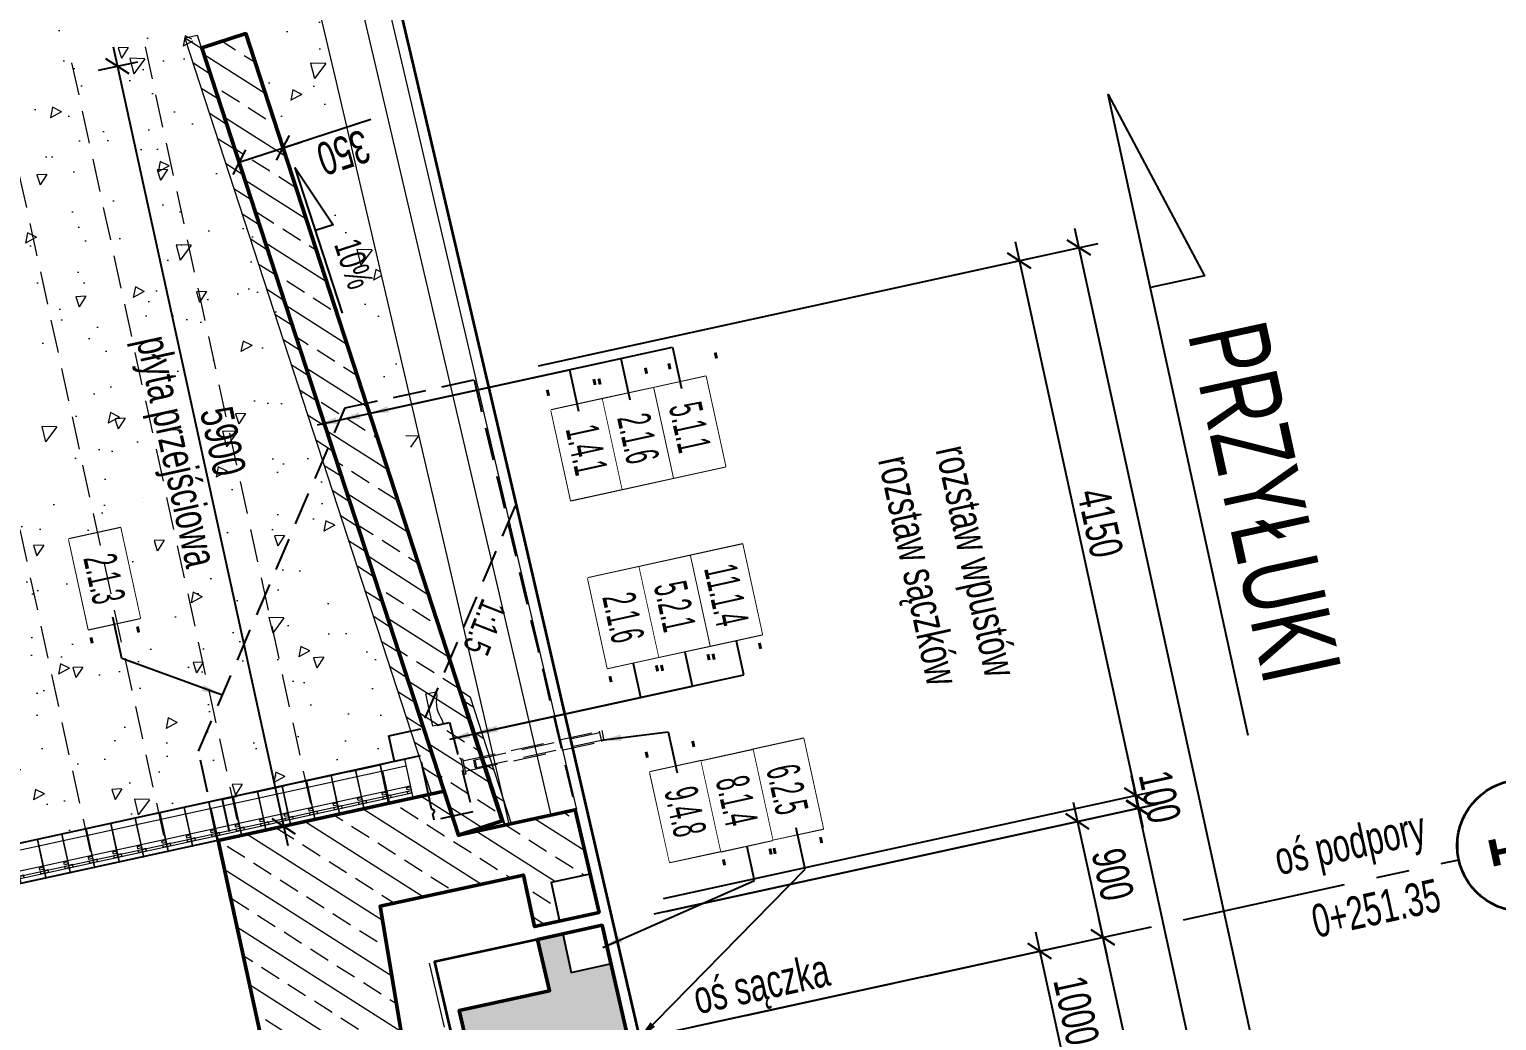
# Model space of a CAD drawing. Header units: metres. Extents: x 8416582 to 8417409, y 5771873 to 5772737.
# Drawn here: x 8416820.13 to 8416831.26, y 5772284.07 to 5772291.59 of the extents above; entities that cross this region are included whole.
import ezdxf
from ezdxf.enums import TextEntityAlignment as Align

# ---------------------------------------------------------------- set-up
doc = ezdxf.new("R2010")
doc.units = ezdxf.units.M
doc.set_wipeout_variables(frame=1)
doc.header["$PDSIZE"] = 0.05
for name, pattern in [('CENTER', [2, 1.25, -0.25, 0.25, -0.25]), ('DASHED', [0.75, 0.5, -0.25]), ('HIDDEN', [0.375, 0.25, -0.125]), ('HIDDEN_Ukryta', [9.525, 6.35, -3.175])]:
    doc.linetypes.add(name, pattern=pattern)
for name, color, linetype in [('00RysOpi-T', 2, 'Continuous'), ('AII_M_konstrukcja beton', 3, 'Continuous'), ('AII_M_opis', 1, 'Continuous'), ('AII_M_opisy do legendy', 2, 'Continuous'), ('AII_M_opisy kierunki', 1, 'Continuous'), ('AII_M_osie główne', 8, 'CENTER'), ('AII_M_wyposażenie', 8, 'Continuous'), ('AII_opis', 1, 'Continuous'), ('WYIzoGru-L', 7, 'Continuous')]:
    doc.layers.add(name, color=color, linetype=linetype)
for name, color, linetype, lineweight in [('AII_M_konstrukcja 0.00', 8, 'Continuous', 0), ('AII_M_konstrukcja 0.09', 6, 'Continuous', 9), ('AII_M_konstrukcja 0.18', 9, 'Continuous', 18), ('AII_M_konstrukcja 0.25', 1, 'Continuous', 25), ('AII_M_konstrukcja 0.35', 2, 'Continuous', 35), ('AII_M_konstrukcja 0.50', 3, 'Continuous', 50), ('AII_M_kreskowanie', 8, 'Continuous', 0), ('AII_M_linie przerywane', 9, 'DASHED', 18), ('AII_M_nawierzchnia', 9, 'Continuous', 18), ('AII_M_niweleta', 2, 'Continuous', 35), ('AII_M_odwodnienie', 8, 'Continuous', 9), ('AII_M_opisy', 1, 'Continuous', 25), ('AII_M_opisy wymiary', 1, 'Continuous', 25), ('AII_M_osie', 9, 'CENTER', 18), ('AII_M_robocza', 42, 'Continuous', 30), ('AII_M_teren projektowany', 4, 'Continuous', 70), ('AII_M_wyposazenie', 1, 'Continuous', 25)]:
    doc.layers.add(name, color=color, linetype=linetype, lineweight=lineweight)
doc.styles.add('AII_norm.', font='CDMSIMPL.shx', dxfattribs={"width": 0.7, "bigfont": 'CDMBIGPL.shx'})
doc.styles.add('CDMSTYLE', font='CDMSIMPL.shx', dxfattribs={"width": 0.7, "bigfont": 'CDMBIGPL.shx'})
doc.dimstyles.new('CDM-ME100MM', dxfattribs={"dimscale": 0.1, "dimtxt": 2.5, "dimasz": 1.5, "dimexe": 1.5, "dimexo": 5, "dimgap": 0.5, "dimtad": 1, "dimdec": 0, "dimlfac": 1000, "dimrnd": 1, "dimzin": 9, "dimtxsty": 'CDMSTYLE', "dimblk": 'OBLIQUE', "dimcen": 2.5, "dimdle": 1.5, "dimclrd": 9, "dimclre": 9, "dimclrt": 1, "dimadec": 1, "dimazin": 2, "dimtfac": 1, "dimtdec": 0, "dimtix": 1, "dimtmove": 2, "dimatfit": 3, "dimfxl": 1, "dimtvp": 1, "dimtolj": 1, "dimtzin": 0, "dimlwd": 25, "dimlwe": 25, "dimarcsym": 0})
doc.dimstyles.new('CDM-ME100MM$7', dxfattribs={"dimscale": 0.1, "dimtxt": 2.5, "dimasz": 1.5, "dimexe": 1.5, "dimexo": 5, "dimgap": 0.5, "dimtad": 1, "dimdec": 0, "dimlfac": 1000, "dimrnd": 1, "dimzin": 9, "dimtxsty": 'CDMSTYLE', "dimblk": 'OBLIQUE', "dimcen": 2.5, "dimdle": 1.5, "dimclrd": 9, "dimclre": 9, "dimclrt": 1, "dimadec": 1, "dimazin": 2, "dimtfac": 1, "dimtdec": 0, "dimtix": 1, "dimtmove": 2, "dimatfit": 3, "dimfxl": 1, "dimtvp": 1, "dimtolj": 1, "dimtzin": 0, "dimlwd": 25, "dimlwe": 25, "dimarcsym": 0})

# ---------------------------------------------------------------- blocks, each defined once
blk = doc.blocks.new('OP_OPTEM_BLOK_WIDOK')
at = {"color": 0, "lineweight": -2}
for p, q in [((-9, 0), (-9, 190)), ((9, 0), (9, 190)), ((47, 0), (47, 190)), ((202, 0), (202, 190))]:
    blk.add_line(p, q, dxfattribs=at)
blk.add_lwpolyline([(-9, 0), (-9, 30), (9, 30), (9, 0), (252, 0), (252, 190), (-44, 190), (-48, 186), (-48, 4), (-44, 0)], close=True, dxfattribs=at)
at = {"color": 0, "linetype": 'HIDDEN_Ukryta', "lineweight": -2, "ltscale": 0.5}
for points in [[(-9, 190), (-9, 160), (9, 160), (9, 190)], [(21, 190), (21, 160), (39, 160), (39, 190)]]:
    blk.add_lwpolyline(points, close=True, dxfattribs=at)
at = {"layer": 'Defpoints', "color": 0, "lineweight": -2}
blk.add_line((-9, 0), (9, 0), dxfattribs=at)
for points in [[(-48, 186), (-48, 190), (-44, 190)], [(-48, 4), (-48, 0), (-44, 0)]]:
    blk.add_lwpolyline(points, dxfattribs=at)
blk = doc.blocks.new('OpiNum01')
at = {"layer": 'AII_M_opisy do legendy', "color": 0, "linetype": 'Continuous'}
blk.add_lwpolyline([(-3.5, -2), (3.5, -2), (3.5, 2), (-3.5, 2)], close=True, dxfattribs=at)
at = {"color": 9, "linetype": 'Continuous', "lineweight": 25, "style": 'CDMSTYLE', "width": 0.7, "flags": 1}
for tag, p in [('NAZWAPOL', (-4.1, -6.8)), ('NAZWAANG', (-4.1, -10.48)), ('SPECYF', (-4.1, -14.15)), ('ID', (-4.1, -17.82)), ('BAZA', (-4.1, -21.5)), ('RYSUNEK', (-4.1, -25.17))]:
    blk.add_attdef(tag, p, '', height=2, dxfattribs=at)
at = {"layer": 'AII_M_opisy do legendy', "linetype": 'Continuous', "lineweight": -2, "style": 'CDMSTYLE', "width": 0.5}
blk.add_attdef('NR', text='', height=2.5, dxfattribs=at).set_placement((0, 0), align=Align.MIDDLE)
at = {"color": 0, "linetype": 'Continuous'}
blk.add_wipeout([(-3.5, -2), (3.5, -2), (3.5, 2), (-3.5, 2)], dxfattribs=at).dxf.layer = 'AII_M_opisy do legendy'
blk = doc.blocks.new('OpiTxt01')
at = {"color": 0, "linetype": 'Continuous', "lineweight": 20, "style": 'CDMSTYLE', "width": 0.7}
blk.add_attdef('TEKST_GORNY', (1, 0.89), '', height=2, dxfattribs=at)
at = {"color": 0, "linetype": 'Continuous', "lineweight": -2, "style": 'CDMSTYLE', "width": 0.7}
blk.add_attdef('TEKST_DOLNY', (1.05, -2.73), '', height=2, dxfattribs=at)
blk = doc.blocks.new('_OBLIQUE')
at = {"color": 0, "linetype": 'ByBlock'}
blk.add_line((-0.5, -0.5), (0.5, 0.5), dxfattribs=at)
blk = doc.blocks.new('*U207')
at = {"layer": 'AII_M_opisy kierunki', "color": 0, "lineweight": -2}
blk.add_lwpolyline([(24.887, 0), (0, 0), (7.5, 2.1), (7.5, 2.1), (7.5, 0)], dxfattribs=at)
at = {"layer": 'AII_M_opisy kierunki', "color": 2, "lineweight": -2, "style": 'CDMSTYLE', "width": 0.7}
blk.add_attdef('KIERUNEK', (9.5, 1), '', height=3, dxfattribs=at)
blk = doc.blocks.new('OpiOsie02')
at = {"layer": 'AII_M_osie', "color": 0, "lineweight": 25, "ltscale": 2, "style": 'CDMSTYLE', "width": 0.7}
blk.add_text('oś podpory', height=2.5, rotation=90, dxfattribs=at).set_placement((-1, -2), align=Align.BOTTOM_RIGHT)
at = {"layer": 'AII_M_osie', "color": 0, "lineweight": 25, "style": 'CDMSTYLE', "width": 0.7, "flags": 8}
blk.add_attdef('KILOMETRAŻ', text='', height=2.5, rotation=90, dxfattribs=at).set_placement((1, -2), align=Align.TOP_RIGHT)
at = {"color": 0, "lineweight": 25}
blk.add_wipeout([(5, 5), (4.76, 6.55), (4.05, 7.94), (2.94, 9.05), (1.55, 9.76), (0, 10), (-1.55, 9.76), (-2.94, 9.05), (-4.05, 7.94), (-4.76, 6.55), (-5, 5), (-4.76, 3.45), (-4.05, 2.06), (-2.94, 0.95), (-1.55, 0.24), (0, 0), (1.55, 0.24), (2.94, 0.95), (4.05, 2.06), (4.76, 3.45)], dxfattribs=at).dxf.layer = 'AII_M_osie'
at = {"layer": 'AII_M_osie', "color": 0, "linetype": 'Continuous', "lineweight": 35}
blk.add_circle((0, 5), 5, dxfattribs=at)
at = {"layer": 'AII_M_osie', "color": 0, "linetype": 'Continuous', "lineweight": 50, "style": 'CDMSTYLE', "width": 0.7}
blk.add_attdef('NR', text='', height=5, dxfattribs=at).set_placement((0, 5), align=Align.MIDDLE)
blk = doc.blocks.new('*D155')
at = {"layer": 'AII_M_opisy wymiary', "color": 9, "lineweight": 25, "transparency": 16777216}
for p, q in [((8416827.758, 5772284.742), (8416828.036, 5772283.471)), ((8416825.562, 5772284.108), (8416827.937, 5772284.627)), ((8416825.788, 5772283.134), (8416828.15, 5772283.65))]:
    blk.add_line(p, q, dxfattribs=at)
at = {"layer": 'Defpoints', "color": 0, "lineweight": 25, "transparency": 16777216}
for p in [(8416825.073, 5772284.002), (8416828.004, 5772283.618), (8416825.299, 5772283.027)]:
    blk.add_point(p, dxfattribs=at)
at = {"layer": 'AII_M_opisy wymiary', "color": 9, "lineweight": 25, "transparency": 16777216, "xscale": 0.15, "yscale": 0.15, "zscale": 0.15}
for p, rotation in [((8416827.79, 5772284.595), 102.3200789319986), ((8416828.004, 5772283.618), 282.3200789319986)]:
    blk.add_blockref('_OBLIQUE', p, dxfattribs=dict(at, rotation=rotation))
at = {"layer": 'AII_M_opisy wymiary', "color": 1, "transparency": 16777216, "insert": (8416828.068, 5772284.144), "char_height": 0.25, "attachment_point": 5, "rotation": 282.3201, "style": 'CDMSTYLE'}
blk.add_mtext('\\A1;1000', dxfattribs=at)
blk = doc.blocks.new('*D156')
at = {"layer": 'AII_M_opisy wymiary', "color": 9, "lineweight": 25, "transparency": 16777216}
for p, q in [((8416828.237, 5772284.846), (8416833.849, 5772259.152)), ((8416825.555, 5772284.107), (8416828.416, 5772284.732)), ((8416831.145, 5772258.715), (8416833.963, 5772259.33))]:
    blk.add_line(p, q, dxfattribs=at)
at = {"layer": 'Defpoints', "color": 0, "lineweight": 25, "transparency": 16777216}
for p in [(8416825.067, 5772284), (8416833.817, 5772259.298), (8416830.657, 5772258.608)]:
    blk.add_point(p, dxfattribs=at)
at = {"layer": 'AII_M_opisy wymiary', "color": 9, "lineweight": 25, "transparency": 16777216, "xscale": 0.15, "yscale": 0.15, "zscale": 0.15}
for p, rotation in [((8416828.269, 5772284.7), 102.3200789319986), ((8416833.817, 5772259.298), 282.3200789319986)]:
    blk.add_blockref('_OBLIQUE', p, dxfattribs=dict(at, rotation=rotation))
at = {"layer": 'AII_M_opisy wymiary', "color": 1, "transparency": 16777216, "insert": (8416831.214, 5772272.036), "char_height": 0.25, "attachment_point": 5, "rotation": 282.3201, "style": 'CDMSTYLE'}
blk.add_mtext('\\A1;26000', dxfattribs=at)
blk = doc.blocks.new('*D158')
at = {"layer": 'AII_M_opisy wymiary', "color": 9, "lineweight": 25, "transparency": 16777216}
for p, q in [((8416828.503, 5772285.825), (8416840.046, 5772232.971)), ((8416824.954, 5772284.897), (8416828.682, 5772285.711)), ((8416836.3, 5772232.306), (8416840.161, 5772233.15))]:
    blk.add_line(p, q, dxfattribs=at)
at = {"layer": 'Defpoints', "color": 0, "lineweight": 25, "transparency": 16777216}
for p in [(8416824.466, 5772284.79), (8416840.014, 5772233.118), (8416835.811, 5772232.2)]:
    blk.add_point(p, dxfattribs=at)
at = {"layer": 'AII_M_opisy wymiary', "color": 9, "lineweight": 25, "transparency": 16777216, "xscale": 0.15, "yscale": 0.15, "zscale": 0.15}
for p, rotation in [((8416828.535, 5772285.679), 102.3200789319986), ((8416840.014, 5772233.118), 282.3200789319986)]:
    blk.add_blockref('_OBLIQUE', p, dxfattribs=dict(at, rotation=rotation))
at = {"layer": 'AII_M_opisy wymiary', "color": 1, "transparency": 16777216, "insert": (8416834.446, 5772259.436), "char_height": 0.25, "attachment_point": 5, "rotation": 282.3201, "style": 'CDMSTYLE'}
blk.add_mtext('\\A1;Lc=53800', dxfattribs=at)
blk = doc.blocks.new('*D159')
at = {"layer": 'AII_M_opisy wymiary', "color": 9, "lineweight": 25, "transparency": 16777216}
for p, q in [((8416828.045, 5772285.725), (8416828.301, 5772284.553)), ((8416824.954, 5772284.897), (8416828.224, 5772285.611)), ((8416825.157, 5772284.02), (8416828.416, 5772284.732))]:
    blk.add_line(p, q, dxfattribs=at)
at = {"layer": 'Defpoints', "color": 0, "lineweight": 25, "transparency": 16777216}
for p in [(8416824.466, 5772284.79), (8416828.269, 5772284.7), (8416824.669, 5772283.913)]:
    blk.add_point(p, dxfattribs=at)
at = {"layer": 'AII_M_opisy wymiary', "color": 9, "lineweight": 25, "transparency": 16777216, "xscale": 0.15, "yscale": 0.15, "zscale": 0.15}
for p, rotation in [((8416828.077, 5772285.579), 102.3200789319986), ((8416828.269, 5772284.7), 282.3200789319986)]:
    blk.add_blockref('_OBLIQUE', p, dxfattribs=dict(at, rotation=rotation))
at = {"layer": 'AII_M_opisy wymiary', "color": 1, "transparency": 16777216, "insert": (8416828.344, 5772285.177), "char_height": 0.25, "attachment_point": 5, "rotation": 282.3201, "style": 'CDMSTYLE'}
blk.add_mtext('\\A1;900', dxfattribs=at)
blk = doc.blocks.new('*D163')
at = {"layer": 'AII_M_opisy wymiary', "color": 9, "lineweight": 25, "transparency": 16777216}
for p, q in [((8416841.413, 5772228.92), (8416828.056, 5772290.078)), ((8416823.988, 5772289.036), (8416828.234, 5772289.963)), ((8416837.121, 5772228.136), (8416841.528, 5772229.098))]:
    blk.add_line(p, q, dxfattribs=at)
at = {"layer": 'Defpoints', "color": 0, "lineweight": 25, "transparency": 16777216}
for p in [(8416828.088, 5772289.931), (8416823.5, 5772288.929), (8416836.633, 5772228.029)]:
    blk.add_point(p, dxfattribs=at)
at = {"layer": 'AII_M_opisy wymiary', "color": 9, "lineweight": 25, "transparency": 16777216, "xscale": 0.15, "yscale": 0.15, "zscale": 0.15}
for p, rotation in [((8416828.088, 5772289.931), 102.3200789319986), ((8416841.381, 5772229.066), 282.3200789319986)]:
    blk.add_blockref('_OBLIQUE', p, dxfattribs=dict(at, rotation=rotation))
at = {"layer": 'AII_M_opisy wymiary', "color": 1, "transparency": 16777216, "insert": (8416834.905, 5772259.536), "char_height": 0.25, "attachment_point": 5, "rotation": 282.3201, "style": 'CDMSTYLE'}
blk.add_mtext('\\A1;62300', dxfattribs=at)
blk = doc.blocks.new('*D164')
at = {"layer": 'AII_M_opisy wymiary', "color": 9, "lineweight": 25, "transparency": 16777216}
for p, q in [((8416827.603, 5772289.979), (8416828.553, 5772285.631)), ((8416824.299, 5772289.104), (8416827.782, 5772289.864)), ((8416824.937, 5772284.995), (8416828.667, 5772285.81))]:
    blk.add_line(p, q, dxfattribs=at)
at = {"layer": 'Defpoints', "color": 0, "lineweight": 25, "transparency": 16777216}
for p in [(8416823.81, 5772288.997), (8416828.521, 5772285.778), (8416824.448, 5772284.889)]:
    blk.add_point(p, dxfattribs=at)
at = {"layer": 'AII_M_opisy wymiary', "color": 9, "lineweight": 25, "transparency": 16777216, "xscale": 0.15, "yscale": 0.15, "zscale": 0.15}
for p, rotation in [((8416827.635, 5772289.832), 102.3200789319986), ((8416828.521, 5772285.778), 282.3200789319986)]:
    blk.add_blockref('_OBLIQUE', p, dxfattribs=dict(at, rotation=rotation))
at = {"layer": 'AII_M_opisy wymiary', "color": 1, "transparency": 16777216, "insert": (8416828.249, 5772287.843), "char_height": 0.25, "attachment_point": 5, "rotation": 282.3201, "style": 'CDMSTYLE'}
blk.add_mtext('\\A1;4150', dxfattribs=at)
blk = doc.blocks.new('*D165')
at = {"layer": 'AII_M_opisy wymiary', "color": 9, "lineweight": 25, "transparency": 16777216}
for p, q in [((8416828.519, 5772285.778), (8416828.487, 5772285.924)), ((8416824.866, 5772284.878), (8416828.687, 5772285.712)), ((8416824.937, 5772284.995), (8416828.666, 5772285.81)), ((8416828.541, 5772285.68), (8416828.519, 5772285.778)), ((8416828.541, 5772285.68), (8416828.573, 5772285.533))]:
    blk.add_line(p, q, dxfattribs=at)
at = {"layer": 'Defpoints', "color": 0, "lineweight": 25, "transparency": 16777216}
for p in [(8416828.519, 5772285.778), (8416824.448, 5772284.889), (8416824.378, 5772284.771)]:
    blk.add_point(p, dxfattribs=at)
at = {"layer": 'AII_M_opisy wymiary', "color": 9, "lineweight": 25, "transparency": 16777216, "xscale": 0.15, "yscale": 0.15, "zscale": 0.15}
for p, rotation in [((8416828.519, 5772285.778), 282.3200789319986), ((8416828.541, 5772285.68), 102.3200789319986)]:
    blk.add_blockref('_OBLIQUE', p, dxfattribs=dict(at, rotation=rotation))
at = {"layer": 'AII_M_opisy wymiary', "color": 1, "transparency": 16777216, "insert": (8416828.701, 5772285.766), "char_height": 0.25, "attachment_point": 5, "rotation": 282.3201, "style": 'CDMSTYLE'}
blk.add_mtext('\\A1;100', dxfattribs=at)
blk = doc.blocks.new('Korytko_04_PP')
at = {"color": 0, "linetype": 'ByBlock', "lineweight": -2}
blk.add_lwpolyline([(-0.125, 0), (-0.125, 0.08), (-0.095, 0.08, 0.210526), (0.095, 0.08), (0.125, 0.08), (0.125, 0)], format="xyb", close=True, dxfattribs=at)
blk = doc.blocks.new('*D181')
at = {"layer": 'AII_M_opisy wymiary', "color": 9, "lineweight": 25, "transparency": 16777216}
for p, q in [((8416820.764, 5772291.454), (8416822.087, 5772285.396)), ((8416820.947, 5772291.34), (8416820.649, 5772291.275)), ((8416822.784, 5772285.702), (8416821.908, 5772285.511))]:
    blk.add_line(p, q, dxfattribs=at)
at = {"layer": 'Defpoints', "color": 0, "lineweight": 25, "transparency": 16777216}
for p in [(8416821.436, 5772291.447), (8416823.273, 5772285.809), (8416822.055, 5772285.543)]:
    blk.add_point(p, dxfattribs=at)
at = {"layer": 'AII_M_opisy wymiary', "color": 9, "lineweight": 25, "transparency": 16777216, "xscale": 0.15, "yscale": 0.15, "zscale": 0.15}
for p, rotation in [((8416820.796, 5772291.307), 102.3200789319986), ((8416822.055, 5772285.543), 282.3200789319986)]:
    blk.add_blockref('_OBLIQUE', p, dxfattribs=dict(at, rotation=rotation))
at = {"layer": 'AII_M_opisy wymiary', "color": 1, "transparency": 16777216, "char_height": 0.25, "attachment_point": 5, "rotation": 282.3201, "style": 'CDMSTYLE'}
for s, insert in [('\\A1;płyta przejściowa', (8416821.214, 5772288.379)), ('\\A1;5900', (8416821.596, 5772288.462))]:
    blk.add_mtext(s, dxfattribs=dict(at, insert=insert))
blk = doc.blocks.new('*D182')
at = {"layer": 'AII_M_opisy wymiary', "color": 9, "lineweight": 25, "transparency": 16777216}
for p, q in [((8416821.924, 5772291.08), (8416822.098, 5772290.546)), ((8416821.591, 5772290.972), (8416821.765, 5772290.438)), ((8416822.051, 5772290.689), (8416822.717, 5772290.906)), ((8416821.718, 5772290.58), (8416822.194, 5772290.735))]:
    blk.add_line(p, q, dxfattribs=at)
at = {"layer": 'Defpoints', "color": 0, "lineweight": 25, "transparency": 16777216}
for p in [(8416821.769, 5772291.555), (8416821.436, 5772291.447), (8416821.718, 5772290.58)]:
    blk.add_point(p, dxfattribs=at)
at = {"layer": 'AII_M_opisy wymiary', "color": 9, "lineweight": 25, "transparency": 16777216, "xscale": 0.15, "yscale": 0.15, "zscale": 0.15}
for p, rotation in [((8416822.051, 5772290.689), 18.0440151935526), ((8416821.718, 5772290.58), 198.0440151935526)]:
    blk.add_blockref('_OBLIQUE', p, dxfattribs=dict(at, rotation=rotation))
at = {"layer": 'AII_M_opisy wymiary', "color": 1, "transparency": 16777216, "insert": (8416822.509, 5772290.654), "char_height": 0.25, "attachment_point": 5, "rotation": 198.044, "style": 'CDMSTYLE'}
blk.add_mtext('\\A1;350', dxfattribs=at)
blk = doc.blocks.new('Balustrada stalowa')
at = {"color": 0, "linetype": 'ByBlock', "lineweight": -2}
for p, q in [((-0.043, 0.02), (-0.043, 1.1)), ((0.037, 1.1), (-0.043, 1.1)), ((0.037, 1.08), (-0.043, 1.08)), ((-0.033, 0.1), (-0.033, 1.08)), ((0.027, 0.1), (0.027, 1.08)), ((0.037, 0.02), (0.037, 1.1)), ((0.037, 0.02), (0.037, 1.1)), ((-0.06, 0.01), (-0.07, 0)), ((-0.033, 0.11), (0.027, 0.11)), ((-0.033, 0.1), (0.027, 0.1)), ((0.07, 0), (0.06, 0.01))]:
    blk.add_line(p, q, dxfattribs=at)
blk.add_lwpolyline([(-0.06, 0.02), (0.06, 0.02), (0.06, 0.01), (-0.06, 0.01)], close=True, dxfattribs=at)

msp = doc.modelspace()

# ---------------------------------------------------------------- hatches: boundary and pattern name
at = {"layer": 'AII_M_kreskowanie'}
h = msp.add_hatch(dxfattribs=at)
h.set_pattern_fill('AR-CONC', color=256, scale=0.005, angle=-95.00296)
h.set_pattern_definition([(237.3171, (8416669.1174, 5772239.3925), (-0.9136553, -0.0369696), [0.09525, -1.04775]), (182.3171, (8416669.1174, 5772239.3925), (0.296448, -0.9250616), [0.0762, -0.838203]), (287.76856, (8416669.04125, 5772239.3894), (-0.6172074, -0.962031), [0.08095, -0.890451]), (233.5013, (8416669.1497, 5772239.1406), (-1.37113, 0.0358754), [0.142875, -1.571625]), (283.9527, (8416669.0355, 5772239.1436), (-1.019792, -1.378236), [0.121425, -1.335678]), (178.5013, (8416669.1497, 5772239.1406), (-1.019792, -1.378236), [0.1143, -1.257299]), (208.3171, (8416669.0157, 5772239.1874), (-0.8170215, 0.4106133), [0.09525, -1.04775]), (153.3171, (8416669.0157, 5772239.1874), (-0.189202, -0.952796), [0.0762, -0.8382]), (258.76856, (8416668.9476, 5772239.2216), (-1.0062235, -0.5421827), [0.08095, -0.8904497]), (224.81711, (8416669.1174, 5772239.3925), (0.03852777, -0.42129914), [0, -0.82804, 0, -0.8509, 0, -0.841375]), (194.8171, (8416669.1174, 5772239.3925), (-0.2675821, -0.5393748), [0, -0.48514, 0, -0.80899, 0, -0.320675]), (154.81711, (8416669.3983, 5772239.42858), (-0.6760801, -0.0579342), [0, -0.3175, 0, -0.9906, 0, -1.31445]), (144.8171, (8416669.52426, 5772239.44475), (-0.7184227, -0.2204265), [0, -0.41275, 0, -0.65786, 0, -0.93345])])
h.paths.add_polyline_path([(8416817.2024, 5772285.1317), (8416817.2898, 5772284.8094), (8416817.6614, 5772284.8905), (8416817.847, 5772284.9311), (8416819.8888, 5772285.377), (8416820.0745, 5772285.4176), (8416820.2601, 5772285.4581), (8416823.091, 5772286.0764), (8416822.3495, 5772288.3194), (8416821.3547, 5772291.531), (8416821.7688, 5772291.5553), (8416823.2184, 5772287.9129), (8416822.443, 5772291.2299), (8416821.5852, 5772294.8662), (8416821.0213, 5772297.235), (8416816.389, 5772290.0141)])
h = msp.add_hatch(dxfattribs=at)
h.set_pattern_fill('ANSI31', color=256, scale=0.04, angle=22.39109)
h.set_pattern_definition([(327.32008, (8416667.95499, 5772246.55769), (0.06857306, 0.10689591), [])])
h.paths.add_polyline_path([(8416821.3058, 5772291.5203), (8416823.1749, 5772285.7876), (8416823.2726, 5772285.809), (8416821.4035, 5772291.5417)])
h = msp.add_hatch(dxfattribs=at)
h.set_pattern_fill('ANSI33', color=256, scale=0.05, angle=0.17073)
h.set_pattern_definition([(327.49081, (8416728.78794, 5772039.46607), (0.17063556, 0.26774942), []), (327.49081, (8416728.8365, 5772039.24688), (0.17063556, 0.26774942), [0.15875, -0.079375])])
h.paths.add_polyline_path([(8416821.436, 5772291.4469), (8416823.3816, 5772285.4745), (8416823.7144, 5772285.5829), (8416821.7688, 5772291.5553)])
at = {"layer": 'AII_M_kreskowanie', "linetype": 'Continuous', "lineweight": 0}
h = msp.add_hatch(dxfattribs=at)
h.set_pattern_fill('ANSI31', color=256, scale=0.05, angle=67.63188)
h.set_pattern_definition([(327.32008, (8416039.57295, 5772186.16555), (0.08571633, 0.133619884), [])])
h.paths.add_polyline_path([(8416823.4731, 5772286.5205), (8416823.3933, 5772286.5716), (8416823.4142, 5772286.5076), (8416823.424, 5772286.5097), (8416823.7335, 5772285.5589), (8416823.7826, 5772285.5696)])
at = {"layer": 'AII_M_kreskowanie'}
h = msp.add_hatch(dxfattribs=at)
h.set_pattern_fill('ANSI33', color=256, scale=0.05, angle=0.17073)
h.set_pattern_definition([(327.49081, (8416672.13653, 5772223.47514), (0.17063556, 0.2677494), []), (327.49081, (8416672.18508, 5772223.25595), (0.17063556, 0.2677494), [0.15875, -0.079375])])
h.paths.add_polyline_path([(8416822.1235, 5772282.8455), (8416821.5581, 5772285.4345), (8416823.2726, 5772285.809), (8416823.3816, 5772285.4745), (8416824.2676, 5772285.668), (8416824.3805, 5772285.1809), (8416824.0849, 5772285.1163), (8416824.1489, 5772284.8232), (8416823.9597, 5772284.7819), (8416823.8743, 5772285.1727), (8416822.7879, 5772284.9354), (8416823.1005, 5772283.0589)])

# ---------------------------------------------------------------- linework, layer by layer
at = {"layer": 'AII_M_konstrukcja 0.18', "ltscale": 0.5}
msp.add_lwpolyline([(8416821.3058, 5772291.5203), (8416821.3058, 5772291.5203), (8416823.1749, 5772285.7876), (8416823.2726, 5772285.809), (8416821.4035, 5772291.5417), (8416821.3058, 5772291.5203)], dxfattribs=at)
at = {"layer": 'AII_M_konstrukcja 0.25'}
for p, q in [((8416823.091, 5772286.0764), (8416815.2414, 5772284.3619)), ((8416823.2712, 5772285.8086), (8416815.3054, 5772284.0688))]:
    msp.add_line(p, q, dxfattribs=at)
at = {"layer": 'AII_M_konstrukcja 0.50'}
for points in [[(8416821.436, 5772291.4469), (8416823.3816, 5772285.4745), (8416823.7144, 5772285.5829), (8416821.7688, 5772291.5553), (8416821.436, 5772291.4469)], [(8416827.1249, 5772273.1325), (8416826.3038, 5772276.7773), (8416825.4754, 5772280.4205), (8416824.6397, 5772284.0619), (8416824.4708, 5772284.7911), (8416823.9823, 5772284.6844), (8416824.0725, 5772284.2948), (8416823.388, 5772284.1453), (8416823.6144, 5772283.1711), (8416824.5509, 5772283.3757), (8416825.2409, 5772280.3693), (8416826.0693, 5772276.7261), (8416826.8904, 5772273.0813)]]:
    msp.add_lwpolyline(points, dxfattribs=at)
at = {"layer": 'AII_M_konstrukcja 0.50', "color": 9, "linetype": 'HIDDEN', "lineweight": -3}
for points in [[(8416821.5581, 5772285.4345), (8416821.4101, 5772286.1121), (8416822.5226, 5772288.7159), (8416823.4996, 5772288.9293)], [(8416823.091, 5772286.0764), (8416822.8956, 5772286.0337), (8416822.8529, 5772286.2291), (8416823.3141, 5772286.3298), (8416823.4908, 5772285.652), (8416823.1977, 5772285.5879), (8416823.187, 5772285.6367), (8416823.2023, 5772285.6605), (8416823.1785, 5772285.6758), (8416823.155, 5772285.7833), (8416823.091, 5772286.0764)]]:
    msp.add_lwpolyline(points, dxfattribs=at)
msp.add_lwpolyline([(8416821.5903, 5772285.7466), (8416821.6543, 5772285.4535), (8416822.8581, 5772285.7164), (8416822.7941, 5772286.0095)], close=True, dxfattribs=at)
at = {"layer": 'AII_M_konstrukcja 0.50'}
msp.add_lwpolyline([(8416822.1235, 5772282.8455), (8416821.5581, 5772285.4345), (8416823.2726, 5772285.809), (8416823.3816, 5772285.4745), (8416824.2676, 5772285.668), (8416824.2676, 5772285.668), (8416824.4482, 5772284.8886), (8416823.9597, 5772284.7819), (8416823.8743, 5772285.1727), (8416822.7879, 5772284.9354), (8416823.1005, 5772283.0589)], close=True, dxfattribs=at)
at = {"layer": 'AII_M_konstrukcja beton', "color": 9, "lineweight": 18}
msp.add_lwpolyline([(8416823.4731, 5772286.5205), (8416823.3933, 5772286.5716), (8416823.4142, 5772286.5076), (8416823.424, 5772286.5097), (8416823.7335, 5772285.5589), (8416823.7826, 5772285.5696)], close=True, dxfattribs=at)
at = {"layer": 'AII_M_odwodnienie', "color": 140, "linetype": 'CENTER', "ltscale": 0.4}
msp.add_lwpolyline([(8416826.5738, 5772284.3293), (8416824.5371, 5772283.8845)], dxfattribs=at)
at = {"layer": 'AII_M_opisy wymiary', "color": 9}
for points in [[(8416826.8536, 5772288.8841, 0, 0, 0), (8416827.7013, 5772285.0028, 0.125, 0, 0), (8416827.7903, 5772284.595, 0, 0, 0)], [(8416826.3644, 5772288.7773, 0, 0, 0), (8416827.4255, 5772283.919, 0.125, 0, 0), (8416827.5145, 5772283.5112, 0, 0, 0)]]:
    msp.add_lwpolyline(points, format="xyseb", dxfattribs=at)
at = {"layer": 'AII_M_osie główne', "elevation": 0}
msp.add_lwpolyline([(8416823.0202, 5772283.5532), (8416830.9685, 5772285.2891)], dxfattribs=at)
at = {"layer": 'AII_M_robocza', "color": 9, "lineweight": 25}
msp.add_lwpolyline([(8416822.5018, 5772289.4342), (8416822.1427, 5772290.5373), (8416822.4306, 5772290.1051), (8416822.4306, 5772290.1051), (8416822.2975, 5772290.0618)], dxfattribs=at)
at = {"layer": 'AII_M_teren projektowany', "linetype": 'HIDDEN', "lineweight": 25}
msp.add_line((8416823.8122, 5772287.974), (8416823.0918, 5772286.2813), dxfattribs=at)
at = {"layer": 'AII_M_wyposażenie', "lineweight": 25}
for points in [[(8416824.378, 5772285.1803), (8416824.0849, 5772285.1163), (8416824.1489, 5772284.8232), (8416824.4482, 5772284.8886), (8416824.378, 5772285.1803)], [(8416824.4659, 5772284.7901), (8416824.1728, 5772284.7261), (8416824.2368, 5772284.433), (8416824.5336, 5772284.4978), (8416824.4659, 5772284.7901)]]:
    msp.add_lwpolyline(points, dxfattribs=at)
at = {"layer": 'WYIzoGru-L', "color": 8, "linetype": 'HIDDEN', "lineweight": 25, "ltscale": 0.4, "const_width": 0.01, "flags": 128}
msp.add_lwpolyline([(8416823.4191, 5772286.5087), (8416823.7302, 5772285.553), (8416824.2628, 5772285.6688)], dxfattribs=at)

# ---------------------------------------------------------------- block references
at = {"layer": '00RysOpi-T', "color": 1, "linetype": 'Continuous', "lineweight": 0, "xscale": 0.09999999999999998, "yscale": 0.09999999999999998, "zscale": 0.09999999999999998, "rotation": 282.3200789319986}
msp.add_blockref('OpiNum01', (8416824.3553, 5772288.3995), dxfattribs=at).add_auto_attribs({'NR': '1.4.1'})
at = {"layer": 'AII_M_konstrukcja 0.09', "color": 9, "xscale": -0.0009999999999999994, "yscale": 0.0009999999999999996, "zscale": 0.0009999999999999998, "rotation": 282.320079031904}
for p in [(8416822.8405, 5772285.7636), (8416822.8405, 5772285.7636), (8416822.2836, 5772285.642), (8416822.4692, 5772285.6826), (8416822.4692, 5772285.6826), (8416822.6549, 5772285.7231), (8416822.6549, 5772285.7231), (8416822.6549, 5772285.7231), (8416821.9124, 5772285.5609), (8416822.098, 5772285.6015), (8416821.3555, 5772285.4393), (8416821.5411, 5772285.4799), (8416821.7267, 5772285.5204), (8416820.7986, 5772285.3177), (8416820.9842, 5772285.3582), (8416821.1699, 5772285.3988), (8416820.2417, 5772285.1961), (8416820.4274, 5772285.2366), (8416820.613, 5772285.2772), (8416820.0561, 5772285.1555)]:
    msp.add_blockref('OP_OPTEM_BLOK_WIDOK', p, dxfattribs=at)
at = {"layer": 'AII_M_konstrukcja beton', "color": 9, "lineweight": 18, "rotation": 282.3200789319986}
msp.add_blockref('Korytko_04_PP', (8416823.1604, 5772286.4242), dxfattribs=at)
at = {"layer": 'AII_M_opisy kierunki', "lineweight": 25, "xscale": 0.2, "yscale": 0.2, "zscale": 0.2, "rotation": 282.3200789319986}
msp.add_blockref('*U207', (8416828.3104, 5772291.094), dxfattribs=at).add_auto_attribs({'KIERUNEK': 'PRZYŁUKI'})
at = {"layer": 'AII_M_wyposazenie', "color": 9, "linetype": 'HIDDEN', "lineweight": 0, "rotation": 282.3200789319986}
msp.add_blockref('Balustrada stalowa', (8416823.4056, 5772285.9916), dxfattribs=at)

# ---------------------------------------------------------------- texts
at = {"layer": 'AII_M_opis', "color": 9, "style": 'CDMSTYLE', "width": 0.7}
msp.add_text('1:1.5', height=0.2, rotation=248.62986, dxfattribs=at).set_placement((8416823.4884, 5772287.0872), align=Align.CENTER)
at = {"layer": 'AII_M_opisy wymiary', "char_height": 0.25, "attachment_point": 9, "rotation": 282.32008, "style": 'CDMSTYLE'}
for s, insert in [('\\A1;rozstaw wpustów', (8416827.3059, 5772286.6422)), ('\\A1;rozstaw sączków', (8416826.8672, 5772286.5774))]:
    msp.add_mtext(s, dxfattribs=dict(at, insert=insert))
at = {"layer": 'AII_M_robocza', "color": 9, "lineweight": 25, "style": 'CDMSTYLE', "width": 0.7}
msp.add_text('10%', height=0.2, rotation=288.03082, dxfattribs=at).set_placement((8416822.4947, 5772289.779), align=Align.CENTER)
at = {"layer": 'AII_opis', "lineweight": 25, "insert": (8416825.2128, 5772284.0419), "char_height": 0.25, "attachment_point": 7, "rotation": 12.32008, "line_spacing_factor": 1.2, "style": 'AII_norm.'}
msp.add_mtext('oś sączka', dxfattribs=at)

# ---------------------------------------------------------------- dimensions: what is measured, and where the dimension line sits
at = {"layer": 'AII_M_opisy wymiary'}
dim = msp.add_linear_dim(base=(8416821.7183, 5772290.5804), p1=(8416821.7688, 5772291.5553), p2=(8416821.436, 5772291.4469), angle=198.04402, dimstyle='CDM-ME100MM', override={"dimtmove": 0}, dxfattribs=at)
dim.commit()
dim.dimension.update_dxf_attribs({"geometry": '*D182', "text_midpoint": (8416822.4552, 5772290.8204), "dimtype": 161})
for base, p1, p2, picture, middle in [((8416828.5192, 5772285.7777), (8416824.378, 5772284.7708), (8416824.4482, 5772284.8886), '*D165', (8416828.7008, 5772285.7662)), ((8416828.2692, 5772284.6995), (8416824.4659, 5772284.7901), (8416824.6687, 5772283.9132), '*D159', (8416828.3442, 5772285.1765)), ((8416828.0037, 5772283.618), (8416825.0733, 5772284.0016), (8416825.2993, 5772283.0273), '*D155', (8416828.068, 5772284.1438))]:
    dim = msp.add_linear_dim(base=base, p1=p1, p2=p2, angle=282.32008, dimstyle='CDM-ME100MM', dxfattribs=at)
    dim.commit()
    dim.dimension.update_dxf_attribs({"geometry": picture, "text_midpoint": middle})
dim = msp.add_linear_dim(base=(8416840.0145, 5772233.1178), p1=(8416824.4659, 5772284.7901), p2=(8416835.8113, 5772232.1998), angle=282.32008, text='Lc=<>', dimstyle='CDM-ME100MM', dxfattribs=at)
dim.commit()
dim.dimension.update_dxf_attribs({"geometry": '*D158', "text_midpoint": (8416834.4457, 5772259.4356)})

# ---------------------------------------------------------------- leaders
at = {"layer": '00RysOpi-T', "color": 9, "linetype": 'Continuous', "lineweight": 0}
for points in [[(8416823.5284, 5772286.2501), (8416825.5473, 5772286.691), (8416825.479, 5772287.0036)], [(8416823.3169, 5772286.2039), (8416824.7657, 5772286.5203), (8416824.6974, 5772286.8329)], [(8416823.4793, 5772286.2393), (8416825.1565, 5772286.6056), (8416825.0882, 5772286.9183)]]:
    msp.add_leader(points, dimstyle='CDM-ME100MM$7', dxfattribs=at)

# ---------------------------------------------------------------- next in the draw order: linework, layer by layer
at = {"layer": 'AII_M_konstrukcja 0.50', "color": 9, "linetype": 'HIDDEN', "lineweight": -3, "extrusion": (0, 0, -1)}
msp.add_ellipse((8415315.5312, 5771930.4165), major_axis=(-356.901, 1508.3907), ratio=0.9999749, start_param=1.5697218, end_param=1.5718833, dxfattribs=at)

# ---------------------------------------------------------------- next in the draw order: block references
at = {"layer": '00RysOpi-T', "color": 1, "linetype": 'Continuous', "lineweight": 0, "xscale": 0.09999999999999998, "yscale": 0.09999999999999998, "zscale": 0.09999999999999998, "rotation": 282.3200789319986}
msp.add_blockref('OpiNum01', (8416820.6974, 5772287.4208), dxfattribs=at).add_auto_attribs({'NR': '2.1.3'})
at = {"layer": 'AII_M_osie', "color": 7, "linetype": 'Continuous'}
ref = msp.add_blockref('OpiOsie02', (8416830.9685, 5772285.2891, 0), dxfattribs=dict(at, xscale=0.1, yscale=0.1, zscale=0.1, rotation=282.3200789319986))
ref.add_attrib('NR', '1', dxfattribs={"layer": 'AII_M_opisy', "color": 0, "linetype": 'Continuous', "lineweight": 50, "height": 0.5, "rotation": 282.32008, "style": 'CDMSTYLE', "width": 0.7}).set_placement((8416831.457, 5772285.3958, 0), align=Align.MIDDLE)
ref.add_attrib('KILOMETRAŻ', '0+251.35', dxfattribs={"layer": 'AII_M_opisy', "color": 0, "lineweight": 25, "height": 0.25, "rotation": 12.32008, "style": 'CDMSTYLE', "width": 0.7, "flags": 8}).set_placement((8416830.7944, 5772285.1487, 0), align=Align.TOP_RIGHT)
at = {"layer": 'Defpoints', "color": 250, "linetype": 'Continuous', "lineweight": 0, "xscale": 0.09999999999999998, "yscale": 0.09999999999999998, "zscale": 0.09999999999999998, "rotation": 282.3200789319986}
msp.add_blockref('OpiTxt01', (8416824.223, 5772289.0052), dxfattribs=at).add_auto_attribs({'TEKST_GORNY': '-', 'TEKST_DOLNY': '-'})

# ---------------------------------------------------------------- next in the draw order: leaders
at = {"layer": '00RysOpi-T', "color": 9, "linetype": 'Continuous', "lineweight": 0}
msp.add_leader([(8416822.3116, 5772288.5877), (8416824.223, 5772289.0052), (8416824.2913, 5772288.6925)], dimstyle='CDM-ME100MM$7', dxfattribs=at)

# ---------------------------------------------------------------- next in the draw order: hatches: boundary and pattern name
at = {"layer": 'AII_M_kreskowanie'}
h = msp.add_hatch(dxfattribs=at)
h.set_pattern_fill('ANSI33', color=256, scale=0.05, angle=0.17073)
h.set_pattern_definition([(327.49081, (8416672.34332, 5772224.0321), (0.17063556, 0.2677494), []), (327.49081, (8416672.39188, 5772223.8129), (0.17063556, 0.2677494), [0.15875, -0.079375])])
h.paths.add_polyline_path([(8416835.7545, 5772232.4945), (8416835.6697, 5772232.9339), (8416834.9298, 5772236.596), (8416834.1825, 5772240.2567), (8416833.4279, 5772243.9158), (8416832.6658, 5772247.5734), (8416831.8964, 5772251.2295), (8416831.1196, 5772254.884), (8416830.3354, 5772258.5369), (8416829.5438, 5772262.1882), (8416828.7448, 5772265.8379), (8416827.9385, 5772269.486), (8416827.1249, 5772273.1325), (8416826.3038, 5772276.7773), (8416825.4754, 5772280.4205), (8416824.6397, 5772284.0619), (8416824.5336, 5772284.4978), (8416824.2368, 5772284.433), (8416824.1728, 5772284.7261), (8416823.9823, 5772284.6844), (8416824.0725, 5772284.2948), (8416823.388, 5772284.1453), (8416823.6144, 5772283.1711), (8416824.5509, 5772283.3757), (8416825.2409, 5772280.3693), (8416826.0693, 5772276.7261), (8416826.8904, 5772273.0813), (8416827.7041, 5772269.4348), (8416828.5104, 5772265.7867), (8416829.3093, 5772262.137), (8416830.0159, 5772258.8776), (8416829.1764, 5772258.6942), (8416829.3443, 5772257.9121), (8416830.1846, 5772258.0956), (8416830.8851, 5772254.8328), (8416831.6619, 5772251.1783), (8416832.4313, 5772247.5222), (8416833.1934, 5772243.8646), (8416833.948, 5772240.2055), (8416834.6953, 5772236.5448), (8416835.3059, 5772233.5224), (8416834.3692, 5772233.3179), (8416834.5627, 5772232.3366), (8416835.2493, 5772232.4865), (8416835.3277, 5772232.0942), (8416835.5222, 5772232.1367), (8416835.4582, 5772232.4297)])

# ---------------------------------------------------------------- next in the draw order: linework, layer by layer
at = {"layer": 'AII_M_konstrukcja 0.00', "color": 9, "linetype": 'HIDDEN'}
for points in [[(8416822.261, 5772285.7165), (8416820.9807, 5772291.5783)], [(8416821.7041, 5772285.5949), (8416820.4239, 5772291.4567)], [(8416821.1472, 5772285.4732), (8416819.867, 5772291.3351)], [(8416820.5904, 5772285.3516), (8416819.3101, 5772291.2134)]]:
    msp.add_lwpolyline(points, dxfattribs=at)
at = {"layer": 'AII_M_konstrukcja 0.35'}
msp.add_lwpolyline([(8416823.9823, 5772284.6844), (8416823.2007, 5772284.5137), (8416823.3696, 5772283.7846), (8416824.2054, 5772280.1431), (8416825.0338, 5772276.4999), (8416825.8548, 5772272.8551), (8416826.6685, 5772269.2087), (8416827.4748, 5772265.5606), (8416828.2737, 5772261.9108), (8416829.0653, 5772258.2595), (8416829.8495, 5772254.6066), (8416830.6263, 5772250.9521), (8416831.3957, 5772247.296), (8416832.1578, 5772243.6384), (8416832.9125, 5772239.9793), (8416833.6597, 5772236.3187), (8416834.3996, 5772232.6565), (8416834.5461, 5772231.9235), (8416835.3277, 5772232.0942)], dxfattribs=at)
at = {"layer": 'AII_M_linie przerywane'}
msp.add_lwpolyline([(8416823.1606, 5772284.505), (8416823.3295, 5772283.7758), (8416824.1653, 5772280.1343), (8416824.9937, 5772276.4912), (8416825.8147, 5772272.8464), (8416826.6284, 5772269.1999), (8416827.4347, 5772265.5518), (8416828.2337, 5772261.9021), (8416829.0252, 5772258.2508), (8416829.8094, 5772254.5978), (8416830.5863, 5772250.9434), (8416831.3557, 5772247.2873), (8416832.1177, 5772243.6297), (8416832.8724, 5772239.9706), (8416833.6197, 5772236.3099), (8416834.3595, 5772232.6478), (8416834.5061, 5772231.9147)], dxfattribs=at)
at = {"layer": 'AII_M_nawierzchnia'}
for points in [[(8416820.7107, 5772300.7658), (8416821.228, 5772298.6118), (8416822.0932, 5772294.9772), (8416822.951, 5772291.3408), (8416823.8014, 5772287.7028), (8416824.2774, 5772285.6702)], [(8416820.2027, 5772300.6548), (8416820.72, 5772298.5008), (8416821.5852, 5772294.8662), (8416822.443, 5772291.2299), (8416823.2934, 5772287.5918), (8416823.7645, 5772285.5581)], [(8416820.5153, 5772300.7231), (8416821.0326, 5772298.5691), (8416821.8978, 5772294.9345), (8416822.7556, 5772291.2982), (8416823.606, 5772287.6601), (8416824.082, 5772285.6275)]]:
    msp.add_lwpolyline(points, dxfattribs=at)

# ---------------------------------------------------------------- next in the draw order: block references
at = {"layer": '00RysOpi-T', "color": 1, "linetype": 'Continuous', "lineweight": 0, "xscale": 0.09999999999999998, "yscale": 0.09999999999999998, "zscale": 0.09999999999999998, "rotation": 282.3200789319986}
msp.add_blockref('OpiNum01', (8416824.7461, 5772288.4848), dxfattribs=at).add_auto_attribs({'NR': '2.1.6'})
at = {"layer": 'Defpoints', "color": 250, "linetype": 'Continuous', "lineweight": 0, "xscale": 0.09999999999999994, "yscale": 0.09999999999999994, "zscale": 0.09999999999999994, "rotation": 282.3200785552112}
msp.add_blockref('OpiTxt01', (8416820.7614, 5772287.1277), dxfattribs=at).add_auto_attribs({'TEKST_GORNY': '-', 'TEKST_DOLNY': '-'})

# ---------------------------------------------------------------- next in the draw order: dimensions: what is measured, and where the dimension line sits
at = {"layer": 'AII_M_opisy wymiary'}
dim = msp.add_linear_dim(base=(8416822.0549, 5772285.543), p1=(8416821.436, 5772291.4469), p2=(8416823.2726, 5772285.809), angle=282.32008, text='<>\\Xpłyta przejściowa', dimstyle='CDM-ME100MM', dxfattribs=at)
dim.commit()
dim.dimension.update_dxf_attribs({"geometry": '*D181', "text_midpoint": (8416821.4255, 5772288.4251)})
dim = msp.add_linear_dim(base=(8416833.8169, 5772259.2983), p1=(8416825.0668, 5772284.0001), p2=(8416830.6566, 5772258.6081), angle=282.32008, dimstyle='CDM-ME100MM', dxfattribs=at)
dim.commit()
dim.dimension.update_dxf_attribs({"geometry": '*D156', "text_midpoint": (8416831.214, 5772272.0363)})

# ---------------------------------------------------------------- next in the draw order: leaders
at = {"layer": '00RysOpi-T', "color": 9, "linetype": 'Continuous', "lineweight": 0}
msp.add_leader([(8416821.5841, 5772286.5398), (8416820.8297, 5772286.815), (8416820.7614, 5772287.1277)], dimstyle='CDM-ME100MM$7', dxfattribs=at)

# ---------------------------------------------------------------- next in the draw order: block references
at = {"layer": 'Defpoints', "color": 250, "linetype": 'Continuous', "lineweight": 0, "xscale": 0.09999999999999998, "yscale": 0.09999999999999998, "zscale": 0.09999999999999998, "rotation": 282.3200789319986}
msp.add_blockref('OpiTxt01', (8416824.6138, 5772289.0905), dxfattribs=at).add_auto_attribs({'TEKST_GORNY': '-', 'TEKST_DOLNY': '-'})

# ---------------------------------------------------------------- next in the draw order: leaders
at = {"layer": '00RysOpi-T', "color": 9, "linetype": 'Continuous', "lineweight": 0}
msp.add_leader([(8416822.4846, 5772288.6255), (8416824.6138, 5772289.0905), (8416824.682, 5772288.7779)], dimstyle='CDM-ME100MM$7', dxfattribs=at)

# ---------------------------------------------------------------- next in the draw order: block references
at = {"layer": '00RysOpi-T', "color": 1, "linetype": 'Continuous', "lineweight": 0, "xscale": 0.09999999999999998, "yscale": 0.09999999999999998, "zscale": 0.09999999999999998, "rotation": 282.3200789319986}
msp.add_blockref('OpiNum01', (8416825.1368, 5772288.5702), dxfattribs=at).add_auto_attribs({'NR': '5.1.1'})

# ---------------------------------------------------------------- next in the draw order: block references
at = {"layer": 'Defpoints', "color": 250, "linetype": 'Continuous', "lineweight": 0, "xscale": 0.09999999999999998, "yscale": 0.09999999999999998, "zscale": 0.09999999999999998, "rotation": 282.3200789319986}
msp.add_blockref('OpiTxt01', (8416825.144, 5772289.2063), dxfattribs=at).add_auto_attribs({'TEKST_GORNY': '-', 'TEKST_DOLNY': '-'})

# ---------------------------------------------------------------- next in the draw order: dimensions: what is measured, and where the dimension line sits
at = {"layer": 'AII_M_opisy wymiary'}
for base, p1, p2, picture, middle in [((8416828.0879, 5772289.9313), (8416836.6326, 5772228.029), (8416823.4996, 5772288.9292), '*D163', (8416834.9054, 5772259.536)), ((8416828.5205, 5772285.778), (8416823.8102, 5772288.9971), (8416824.4482, 5772284.8886), '*D164', (8416828.2488, 5772287.8426))]:
    dim = msp.add_linear_dim(base=base, p1=p1, p2=p2, angle=282.32008, dimstyle='CDM-ME100MM', dxfattribs=at)
    dim.commit()
    dim.dimension.update_dxf_attribs({"geometry": picture, "text_midpoint": middle})

# ---------------------------------------------------------------- next in the draw order: leaders
at = {"layer": '00RysOpi-T', "color": 9, "linetype": 'Continuous', "lineweight": 0}
msp.add_leader([(8416822.7015, 5772288.6729), (8416825.0046, 5772289.1759), (8416825.0728, 5772288.8632)], dimstyle='CDM-ME100MM$7', dxfattribs=at)

# ---------------------------------------------------------------- next in the draw order: block references
at = {"layer": '00RysOpi-T', "color": 1, "linetype": 'Continuous', "lineweight": 0, "xscale": 0.1, "yscale": 0.1, "zscale": 0.1}
for p, rotation, values in [((8416824.6334, 5772287.126), 282.3200789232903, {'NR': '2.1.6'}), ((8416825.1045, 5772285.6541), 282.3200811708126, {'NR': '9.4.8'})]:
    msp.add_blockref('OpiNum01', p, dxfattribs=dict(at, rotation=rotation)).add_auto_attribs(values)

# ---------------------------------------------------------------- next in the draw order: block references
at = {"layer": '00RysOpi-T', "color": 1, "linetype": 'Continuous', "lineweight": 0, "xscale": 0.1, "yscale": 0.1, "zscale": 0.1, "rotation": 282.3200785664553}
msp.add_blockref('OpiNum01', (8416825.0242, 5772287.2114), dxfattribs=at).add_auto_attribs({'NR': '5.2.1'})
at = {"layer": 'Defpoints', "color": 250, "linetype": 'Continuous', "lineweight": 0, "xscale": 0.1, "yscale": 0.1, "zscale": 0.1}
for p, rotation in [((8416824.6974, 5772286.8329), 282.3200789232903), ((8416824.9722, 5772286.2598), 282.3200811708126)]:
    msp.add_blockref('OpiTxt01', p, dxfattribs=dict(at, rotation=rotation)).add_auto_attribs({'TEKST_GORNY': '-', 'TEKST_DOLNY': '-'})

# ---------------------------------------------------------------- next in the draw order: leaders
at = {"layer": '00RysOpi-T', "color": 9, "linetype": 'Continuous', "lineweight": 0}
for points in [[(8416824.4665, 5772286.1955), (8416824.9722, 5772286.2598), (8416825.0404, 5772285.9472)], [(8416824.4761, 5772284.6231), (8416825.6266, 5772285.1309), (8416825.5583, 5772285.4435)]]:
    msp.add_leader(points, dimstyle='CDM-ME100MM$7', dxfattribs=at)

# ---------------------------------------------------------------- next in the draw order: block references
at = {"layer": '00RysOpi-T', "color": 1, "linetype": 'Continuous', "lineweight": 0, "xscale": 0.1, "yscale": 0.1, "zscale": 0.1}
for p, rotation, values in [((8416825.415, 5772287.2967), 282.320078205126, {'NR': '11.1.4'}), ((8416825.8779, 5772285.823), 282.3200788323423, {'NR': '6.2.5'})]:
    msp.add_blockref('OpiNum01', p, dxfattribs=dict(at, rotation=rotation)).add_auto_attribs(values)
at = {"layer": 'Defpoints', "color": 250, "linetype": 'Continuous', "lineweight": 0, "xscale": 0.1, "yscale": 0.1, "zscale": 0.1, "rotation": 282.3200785664553}
msp.add_blockref('OpiTxt01', (8416825.0882, 5772286.9183), dxfattribs=at).add_auto_attribs({'TEKST_GORNY': '-', 'TEKST_DOLNY': '-'})

# ---------------------------------------------------------------- next in the draw order: block references
at = {"layer": 'Defpoints', "color": 250, "linetype": 'Continuous', "lineweight": 0, "xscale": 0.1, "yscale": 0.1, "zscale": 0.1}
for p, rotation in [((8416825.479, 5772287.0036), 282.320078205126), ((8416825.9419, 5772285.5299), 282.3200788323423)]:
    msp.add_blockref('OpiTxt01', p, dxfattribs=dict(at, rotation=rotation)).add_auto_attribs({'TEKST_GORNY': '-', 'TEKST_DOLNY': '-'})

# ---------------------------------------------------------------- next in the draw order: leaders
at = {"layer": '00RysOpi-T', "color": 9, "linetype": 'Continuous', "lineweight": 0}
msp.add_leader([(8416824.75, 5772283.931), (8416826.0102, 5772285.2173), (8416825.9419, 5772285.5299)], dimstyle='CDM-ME100MM$7', dxfattribs=at)

# ---------------------------------------------------------------- next in the draw order: block references
at = {"layer": '00RysOpi-T', "color": 1, "linetype": 'Continuous', "lineweight": 0, "xscale": 0.1, "yscale": 0.1, "zscale": 0.1, "rotation": 282.3200780639996}
msp.add_blockref('OpiNum01', (8416825.4943, 5772285.7366), dxfattribs=at).add_auto_attribs({'NR': '8.1.4'})

# ---------------------------------------------------------------- next in the draw order: linework, layer by layer
at = {"layer": 'AII_M_niweleta'}
msp.add_lwpolyline([(8416820.7889, 5772300.7829), (8416821.3062, 5772298.6288), (8416822.1713, 5772294.9942), (8416823.0291, 5772291.3579), (8416823.8796, 5772287.7198), (8416824.7227, 5772284.0801), (8416825.5585, 5772280.4386), (8416826.3869, 5772276.7955), (8416827.2079, 5772273.1506)], dxfattribs=at)

# ---------------------------------------------------------------- next in the draw order: block references
at = {"layer": 'Defpoints', "color": 250, "linetype": 'Continuous', "lineweight": 0, "xscale": 0.1, "yscale": 0.1, "zscale": 0.1, "rotation": 282.3200780639996}
msp.add_blockref('OpiTxt01', (8416825.5583, 5772285.4435), dxfattribs=at).add_auto_attribs({'TEKST_GORNY': '-', 'TEKST_DOLNY': '-'})

doc.saveas('drawing.dxf')
